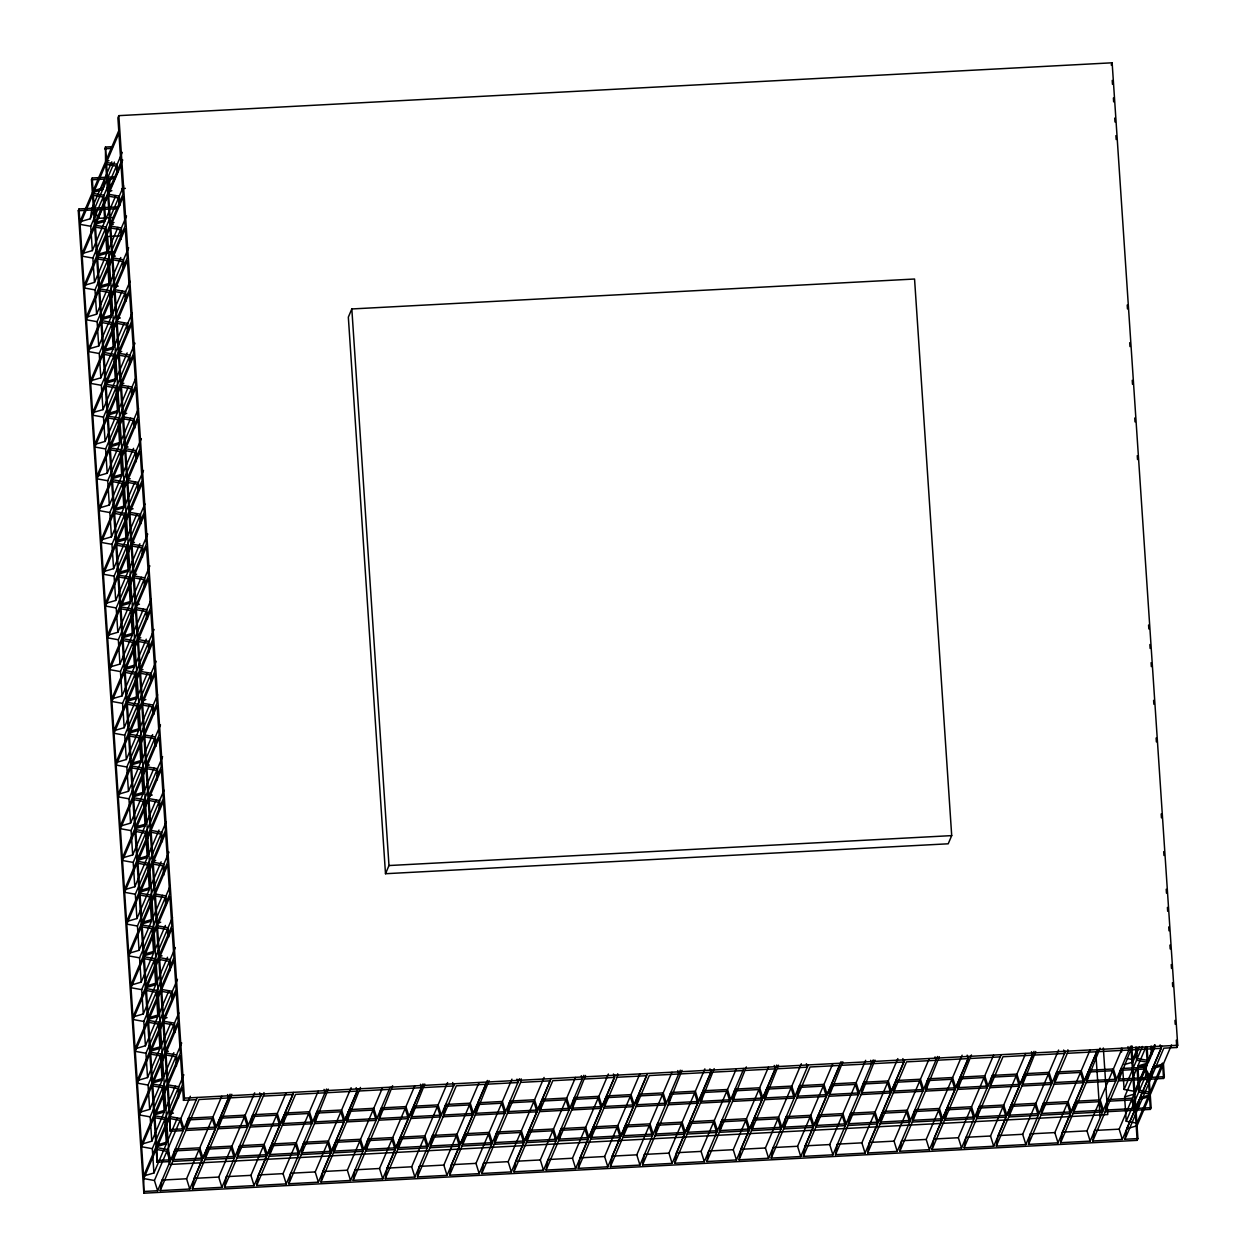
<?xml version="1.0" encoding="UTF-8"?>
<svg xmlns="http://www.w3.org/2000/svg" width="1256" height="1256" viewBox="0 0 1256 1256"><rect width="100%" height="100%" fill="white"/><g stroke="black" fill="none" stroke-linecap="round" stroke-linejoin="round"><path stroke-width="1.5" d="M90.228 218.78L92.018 208.261L104.468 179.074L91.484 179.765L92.347 192.608L79.897 221.794L90.228 218.78L114.422 162.071M104.468 179.074L102.678 189.593L92.347 192.608M105.221 177.3L103.432 187.819L93.101 190.849L92.237 177.991L105.221 177.3L111.815 161.851M160.203 1190.61L161.993 1180.075L186.579 1178.772L199.029 1149.585L174.443 1150.904L172.653 1161.423L160.203 1190.61L189.766 1189.024L202.216 1159.838L199.029 1149.585M173.407 1159.649L175.196 1149.13L199.782 1147.827L212.233 1118.641L187.646 1119.944L185.857 1130.463L173.407 1159.649L202.97 1158.079L215.42 1128.893L212.233 1118.641M227.556 1094.525L228.623 1097.932L216.173 1127.119L186.61 1128.689L188.4 1118.17L212.986 1116.867L221.778 1096.268M192.356 1188.898L194.162 1178.363L206.612 1149.193L231.183 1147.874L234.37 1158.126L204.806 1159.712L192.356 1188.898L221.919 1187.312L261.515 1094.149M204.806 1159.712L206.612 1149.193M205.56 1157.938L207.366 1147.419L219.816 1118.233L244.386 1116.929L247.573 1127.182L218.01 1128.752L205.56 1157.938L235.123 1156.368L231.936 1146.116L244.386 1116.929M218.01 1128.752L219.816 1118.233M254.67 1092.846L245.14 1115.155L248.327 1125.407L218.764 1126.977L220.569 1116.458L230.084 1094.149M218.764 1126.977L231.811 1094.29M224.526 1187.187L226.316 1176.652L250.902 1175.349L263.352 1146.163L238.766 1147.482L236.976 1158.001L224.526 1187.187L254.073 1185.601L266.523 1156.431L263.352 1146.163M237.729 1156.227L239.519 1145.707L264.105 1144.404L276.555 1115.218L251.969 1116.521L250.179 1127.04L237.729 1156.227L267.277 1154.657L279.727 1125.47L276.555 1115.218M250.933 1125.266L263.368 1096.095L292.931 1094.51L280.481 1123.696L250.933 1125.266L252.723 1114.747L277.309 1113.444L286.085 1092.846M263.368 1096.095L263.98 1092.579M256.679 1185.476L258.469 1174.957L270.919 1145.77L295.505 1144.452L298.677 1154.719L269.129 1156.289L256.679 1185.476L286.242 1183.89L326.56 1089.015M269.129 1156.289L270.919 1145.77M269.883 1154.515L271.673 1143.996L284.123 1114.81L308.709 1113.507L311.881 1123.759L282.333 1125.329L269.883 1154.515L299.43 1152.945L296.259 1142.693L308.709 1113.507M282.333 1125.329L284.123 1114.81M318.255 1091.134L309.463 1111.733L312.634 1121.985L283.087 1123.555L284.877 1113.036L293.669 1092.437M288.833 1183.764L290.623 1173.245L315.209 1171.927L327.659 1142.74L303.073 1144.059L301.283 1154.578L288.833 1183.764L318.396 1182.179L330.846 1153.008L327.659 1142.74M302.037 1152.804L303.826 1142.285L328.413 1140.982L340.863 1111.795L316.276 1113.099L314.487 1123.618L302.037 1152.804L331.6 1151.234L344.05 1122.048L340.863 1111.795M356.186 1087.68L357.254 1091.087L344.803 1120.274L315.24 1121.859L317.03 1111.325L341.616 1110.021L351.131 1087.712M315.24 1121.859L328.287 1089.156M320.986 1182.053L322.792 1171.534L335.242 1142.348L359.813 1141.029L363 1151.297L333.437 1152.867L320.986 1182.053L350.55 1180.467L390.145 1087.303M333.437 1152.867L335.242 1142.348M334.19 1151.093L335.996 1140.574L348.446 1111.387L373.016 1110.084L376.203 1120.336L346.64 1121.906L334.19 1151.093L363.753 1149.523L360.566 1139.271L373.016 1110.084M346.64 1121.906L348.446 1111.387M382.562 1087.712L373.77 1108.31L376.957 1118.562L347.394 1120.148L349.199 1109.613L357.976 1089.015M347.394 1120.148L360.441 1087.445M353.156 1180.342L354.946 1169.823L379.532 1168.504L391.982 1139.318L367.396 1140.636L365.606 1151.155L353.156 1180.342L382.703 1178.772L395.153 1149.585L391.982 1139.318M366.36 1149.381L368.149 1138.862L392.736 1137.559L405.186 1108.373L380.599 1109.676L378.81 1120.195L366.36 1149.381L395.907 1147.811L408.357 1118.625L405.186 1108.373M420.509 1084.258L421.561 1087.68L409.111 1116.851L379.563 1118.437L381.353 1107.918L405.939 1106.599L414.715 1086M379.563 1118.437L392.61 1085.734M385.309 1178.63L387.099 1168.111L399.549 1138.925L424.135 1137.606L427.307 1147.874L397.76 1149.444L385.309 1178.63L414.873 1177.06L454.452 1083.881M397.76 1149.444L399.549 1138.925M398.513 1147.67L400.303 1137.151L412.753 1107.965L437.339 1106.662L440.511 1116.914L410.963 1118.484L398.513 1147.67L428.06 1146.1L424.889 1135.848L437.339 1106.662M410.963 1118.484L412.753 1107.965M447.607 1082.578L438.093 1104.888L441.264 1115.14L411.717 1116.725L413.507 1106.206L423.021 1083.881M411.717 1116.725L424.764 1084.022M417.463 1176.919L419.253 1166.4L443.839 1165.081L456.289 1135.895L431.703 1137.214L429.913 1147.733L417.463 1176.919L447.026 1175.349L459.476 1146.163L456.289 1135.895M430.667 1145.959L432.457 1135.44L457.043 1134.137L469.493 1104.95L444.907 1106.253L443.117 1116.772L430.667 1145.959L460.23 1144.389L472.68 1115.202L469.493 1104.95M443.87 1115.014L456.32 1085.828L485.884 1084.258L473.434 1113.428L443.87 1115.014L445.66 1104.495L470.246 1103.176L479.038 1082.578M449.617 1175.208L451.422 1164.689L463.872 1135.503L488.443 1134.184L491.63 1144.452L462.067 1146.022L449.617 1175.208L479.18 1173.638L519.497 1078.747M462.067 1146.022L463.872 1135.503M462.82 1144.247L464.626 1133.728L477.076 1104.542L501.646 1103.239L504.834 1113.491L475.27 1115.061L462.82 1144.247L492.383 1142.677L489.196 1132.425L501.646 1103.239M475.27 1115.061L477.076 1104.542M511.93 1079.155L502.4 1101.465L505.587 1111.717L476.024 1113.303L477.83 1102.784L487.344 1080.458M476.024 1113.303L489.071 1080.6M481.786 1173.497L483.576 1162.977L508.162 1161.659L520.612 1132.488L496.026 1133.791L494.236 1144.31L481.786 1173.497L511.333 1171.927L523.783 1142.74L520.612 1132.488M494.99 1142.536L496.779 1132.017L521.366 1130.714L533.816 1101.528L509.23 1102.831L507.44 1113.35L494.99 1142.536L524.537 1140.966L536.987 1111.78L533.816 1101.528M508.193 1111.591L520.628 1082.405L550.191 1080.835L537.741 1110.021L508.193 1111.591L509.983 1101.072L534.569 1099.754L544.084 1077.444M520.628 1082.405L521.24 1078.888M513.94 1171.785L515.729 1161.266L528.179 1132.08L552.766 1130.777L555.937 1141.029L526.39 1142.599L513.94 1171.785L543.503 1170.215L583.82 1075.324M526.39 1142.599L528.179 1132.08M527.143 1140.825L528.933 1130.306L541.383 1101.12L565.969 1099.816L569.141 1110.069L539.593 1111.639L527.143 1140.825L556.691 1139.255L553.519 1129.003L565.969 1099.816M539.593 1111.639L541.383 1101.12M575.515 1077.444L566.723 1098.042L569.894 1108.31L540.347 1109.88L542.137 1099.361L550.929 1078.747M546.093 1170.074L547.883 1159.555L572.469 1158.236L584.919 1129.065L560.333 1130.369L558.543 1140.888L546.093 1170.074L575.656 1168.504L588.106 1139.318L584.919 1129.065M559.297 1139.113L561.087 1128.595L585.673 1127.291L598.123 1098.105L573.537 1099.408L571.747 1109.927L559.297 1139.113L588.86 1137.543L601.31 1108.357L598.123 1098.105M613.446 1073.99L614.514 1077.413L602.064 1106.599L572.5 1108.169L574.29 1097.65L598.876 1096.331L608.391 1074.021M572.5 1108.169L585.547 1075.466M578.247 1168.363L580.052 1157.844L592.502 1128.657L617.073 1127.354L620.26 1137.606L607.81 1166.793L578.247 1168.363L590.697 1139.176L592.502 1128.657M591.45 1137.402L593.256 1126.883L605.706 1097.697L630.277 1096.394L633.464 1106.646L621.014 1135.832L591.45 1137.402L603.9 1108.216L605.706 1097.697M604.654 1106.457L617.104 1077.271L646.667 1075.701L634.217 1104.888L604.654 1106.457L606.46 1095.938L615.236 1075.34M617.104 1077.271L617.701 1073.77M610.416 1166.651L612.206 1156.132L624.656 1126.946L649.242 1125.643L652.413 1135.895L622.866 1137.465L610.416 1166.651L639.963 1165.081L680.281 1070.19M622.866 1137.465L624.656 1126.946M623.62 1135.691L625.41 1125.172L637.86 1095.986L662.446 1094.683L665.617 1104.935L636.07 1106.505L623.62 1135.691L653.167 1134.121L649.996 1123.869L662.446 1094.683M636.07 1106.505L637.86 1095.986M671.976 1072.31L663.199 1092.908L666.371 1103.176L636.823 1104.746L638.613 1094.227L647.405 1073.629M642.57 1164.94L644.359 1154.421L668.946 1153.118L681.396 1123.932L656.81 1125.235L655.02 1135.754L642.57 1164.94L672.133 1163.37L684.567 1134.184L681.396 1123.932M655.773 1133.98L657.563 1123.461L682.149 1122.158L694.599 1092.971L670.013 1094.274L668.223 1104.793L655.773 1133.98L685.321 1132.41L697.771 1103.223L694.599 1092.971M709.923 1068.856L710.975 1072.279L698.524 1101.465L668.977 1103.035L670.767 1092.516L695.353 1091.197L704.867 1068.887M668.977 1103.035L682.024 1070.348M674.723 1163.229L676.513 1152.71L688.963 1123.523L713.549 1122.22L716.736 1132.472L687.173 1134.042L674.723 1163.229L704.286 1161.659L743.866 1068.495M687.173 1134.042L688.963 1123.523M687.927 1132.268L689.717 1121.749L702.167 1092.563L726.753 1091.26L729.94 1101.512L700.377 1103.082L687.927 1132.268L717.49 1130.698L714.303 1120.446L726.753 1091.26M700.377 1103.082L702.167 1092.563M736.299 1068.887L727.507 1089.486L730.694 1099.754L701.131 1101.324L702.92 1090.805L711.712 1070.206M701.131 1101.324L714.177 1068.636M706.877 1161.517L708.682 1150.998L733.253 1149.695L745.703 1120.509L721.132 1121.812L719.327 1132.331L706.877 1161.517L736.44 1159.947L748.89 1130.761L745.703 1120.509M720.081 1130.557L721.886 1120.038L746.457 1118.735L758.907 1089.549L734.336 1090.852L732.531 1101.386L720.081 1130.557L749.644 1128.987L762.094 1099.801L758.907 1089.549M774.23 1065.433L775.297 1068.856L762.847 1098.042L733.284 1099.612L735.09 1089.093L759.66 1087.774L768.452 1067.176M733.284 1099.612L746.331 1066.925M739.046 1159.806L740.836 1149.287L753.286 1120.101L777.872 1118.798L781.044 1129.05L751.496 1130.62L739.046 1159.806L768.594 1158.236L808.189 1065.072M751.496 1130.62L753.286 1120.101M752.25 1128.846L754.04 1118.327L766.49 1089.14L791.076 1087.837L794.247 1098.089L764.7 1099.675L752.25 1128.846L781.797 1127.276L778.626 1117.024L791.076 1087.837M764.7 1099.675L766.49 1089.14M801.344 1063.754L791.83 1086.079L795.001 1096.331L765.454 1097.901L767.243 1087.382L776.758 1065.057M765.454 1097.901L778.5 1065.214M771.2 1158.095L772.99 1147.576L797.576 1146.273L810.026 1117.086L785.44 1118.389L783.65 1128.909L771.2 1158.095L800.763 1156.525L813.197 1127.339L810.026 1117.086M784.403 1127.134L786.193 1116.615L810.779 1115.312L823.23 1086.126L798.643 1087.445L796.854 1097.964L784.403 1127.134L813.951 1125.564L826.401 1096.378L823.23 1086.126M797.607 1096.19L810.057 1067.003L839.605 1065.433L827.155 1094.62L797.607 1096.19L799.397 1085.671L823.983 1084.368L832.775 1063.754M803.353 1156.383L805.143 1145.865L817.593 1116.678L842.179 1115.375L845.367 1125.627L815.803 1127.197L803.353 1156.383L832.916 1154.813L873.234 1059.923M815.803 1127.197L817.593 1116.678M816.557 1125.423L818.347 1114.904L830.797 1085.734L855.383 1084.415L858.57 1094.667L829.007 1096.253L816.557 1125.423L846.12 1123.853L842.933 1113.601L855.383 1084.415M829.007 1096.253L830.797 1085.734M865.651 1060.331L856.137 1082.656L859.324 1092.908L829.761 1094.478L831.55 1083.959L841.08 1061.634M829.761 1094.478L842.807 1061.791M835.523 1154.672L837.312 1144.153L861.883 1142.85L874.333 1113.664L849.763 1114.967L847.957 1125.486L835.523 1154.672L865.07 1153.102L877.52 1123.916L874.333 1113.664M848.711 1123.727L850.516 1113.193L875.087 1111.89L887.537 1082.703L862.966 1084.022L861.161 1094.541L848.711 1123.727L878.274 1122.142L890.724 1092.956L887.537 1082.703M902.86 1058.588L903.928 1062.011L891.477 1091.197L861.914 1092.767L863.72 1082.248L888.29 1080.945L897.82 1058.62M861.914 1092.767L874.961 1060.08M867.676 1152.961L869.466 1142.442L881.916 1113.256L906.502 1111.953L909.674 1122.205L880.126 1123.775L867.676 1152.961L897.224 1151.391L937.541 1056.5M880.126 1123.775L881.916 1113.256M880.88 1122.016L882.67 1111.482L895.12 1082.311L919.706 1080.992L922.877 1091.244L893.33 1092.83L880.88 1122.016L910.427 1120.43L907.256 1110.178L919.706 1080.992M893.33 1092.83L895.12 1082.311M929.236 1058.62L920.46 1079.234L923.631 1089.486L894.084 1091.056L895.873 1080.537L904.665 1059.938M899.83 1151.25L901.62 1140.731L926.206 1139.428L938.656 1110.241L914.07 1111.544L912.28 1122.063L899.83 1151.25L929.393 1149.68L941.827 1120.493L938.656 1110.241M913.034 1120.305L914.823 1109.77L939.41 1108.467L951.86 1079.281L927.273 1080.6L925.484 1091.119L913.034 1120.305L942.597 1118.719L955.031 1089.549L951.86 1079.281M967.183 1055.166L968.235 1058.588L955.785 1087.774L926.237 1089.345L928.027 1078.825L952.613 1077.522L962.127 1055.197M926.237 1089.345L939.284 1056.657M931.983 1149.538L933.789 1139.019L946.223 1109.833L970.81 1108.53L973.997 1118.782L944.433 1120.352L931.983 1149.538L961.547 1147.968L1001.126 1054.805M944.433 1120.352L946.223 1109.833M945.187 1118.594L946.977 1108.075L959.427 1078.888L984.013 1077.57L987.2 1087.837L957.637 1089.407L945.187 1118.594L974.75 1117.008L971.563 1106.756L984.013 1077.57M957.637 1089.407L959.427 1078.888M993.559 1055.213L984.767 1075.811L987.954 1086.063L958.391 1087.633L960.181 1077.114L968.973 1056.516M958.391 1087.633L971.438 1054.946M964.153 1147.827L965.942 1137.308L990.513 1136.005L1002.963 1106.819L978.393 1108.122L976.587 1118.641L964.153 1147.827L993.7 1146.257L1006.15 1117.071L1002.963 1106.819M977.341 1116.882L979.146 1106.363L1003.717 1105.044L1016.167 1075.858L991.596 1077.177L989.791 1087.696L977.341 1116.882L1006.904 1115.297L1019.354 1086.126L1016.167 1075.858M1031.49 1051.743L1032.558 1055.166L1020.108 1084.352L990.544 1085.922L992.35 1075.403L1016.92 1074.1L1025.712 1053.501M996.306 1146.116L998.096 1135.597L1010.546 1106.41L1035.132 1105.107L1038.304 1115.359L1008.756 1116.929L996.306 1146.116L1025.854 1144.546L1065.449 1051.382M1008.756 1116.929L1010.546 1106.41M1009.51 1115.171L1011.3 1104.652L1023.75 1075.466L1048.336 1074.147L1051.507 1084.415L1021.96 1085.985L1009.51 1115.171L1039.057 1113.585L1035.886 1103.333L1048.336 1074.147M1021.96 1085.985L1023.75 1075.466M1058.604 1050.063L1049.09 1072.389L1052.261 1082.641L1022.714 1084.211L1024.504 1073.692L1034.018 1051.382M1022.714 1084.211L1035.76 1051.523M1028.46 1144.404L1030.25 1133.885L1054.836 1132.582L1067.286 1103.396L1042.7 1104.699L1040.91 1115.218L1028.46 1144.404L1058.023 1142.834L1070.457 1113.648L1067.286 1103.396M1041.664 1113.46L1043.453 1102.941L1068.04 1101.622L1080.49 1072.436L1055.903 1073.754L1054.114 1084.273L1041.664 1113.46L1071.227 1111.89L1083.661 1082.703L1080.49 1072.436M1054.867 1082.499L1067.317 1053.313L1096.865 1051.743L1084.415 1080.929L1054.867 1082.499L1056.657 1071.98L1081.243 1070.677L1090.035 1050.079M1067.317 1053.313L1067.914 1049.812M1060.613 1142.693L1062.419 1132.174L1074.853 1102.988L1099.44 1101.685L1102.627 1111.937L1073.064 1113.507L1060.613 1142.693L1090.177 1141.123L1130.494 1046.248M1073.064 1113.507L1074.853 1102.988M1073.817 1111.748L1075.607 1101.229L1088.057 1072.043L1112.643 1070.724L1115.83 1080.992L1086.267 1082.562L1073.817 1111.748L1103.38 1110.178L1100.193 1099.911L1112.643 1070.724M1086.267 1082.562L1088.057 1072.043M1122.189 1048.368L1113.397 1068.966L1116.584 1079.218L1087.021 1080.788L1088.811 1070.269L1097.603 1049.671M1087.021 1080.788L1100.068 1048.101M1092.783 1140.982L1094.573 1130.463L1119.159 1129.16L1131.593 1099.973L1107.023 1101.277L1105.217 1111.795L1092.783 1140.982L1122.33 1139.412L1134.78 1110.226L1131.593 1099.973M1105.971 1110.037L1107.776 1099.518L1132.347 1098.199L1144.797 1069.013L1120.226 1070.332L1118.421 1080.851L1105.971 1110.037L1135.534 1108.467L1147.984 1079.281L1144.797 1069.013M1160.12 1044.898L1161.188 1048.32L1148.738 1077.507L1119.175 1079.077L1120.98 1068.558L1145.551 1067.255L1155.08 1044.929M1119.175 1079.077L1132.221 1046.389M1124.936 1139.271L1126.726 1128.752L1139.176 1099.565L1149.507 1096.551L1150.37 1109.393L1137.387 1110.084L1124.936 1139.271L1137.92 1138.58L1137.057 1125.737L1149.507 1096.551M1137.387 1110.084L1139.176 1099.565M1138.14 1108.326L1139.93 1097.807L1152.38 1068.62L1162.711 1065.606L1163.574 1078.449L1150.59 1079.139L1138.14 1108.326L1151.124 1107.635L1150.261 1094.777L1162.711 1065.606M1150.59 1079.139L1152.38 1068.62M1171.518 1044.945L1163.464 1063.832L1164.328 1076.675L1151.344 1077.365L1153.134 1066.846L1161.926 1046.248M1137.92 1138.58L1137.167 1140.354L143.859 1193.2L78.28 210.725L79.034 208.951L92.018 208.261M91.484 179.765L92.237 177.991M93.101 190.849L105.551 161.663L105.441 147.046L112.867 146.654M1151.344 1077.365L1163.794 1048.179L1176.778 1047.488L1177.72 1045.275L1112.141 62.8L118.833 115.646L117.891 117.86L118.755 130.703L106.305 159.889L105.441 147.046M80.07 224.369L92.52 195.182L103.18 197.082L104.797 221.401L92.347 250.588L82.017 253.602L80.07 224.369L90.73 226.268L92.347 250.588M115.803 195.591L105.551 219.627L95.221 222.657L93.274 193.424L105.724 164.238L116.384 166.137L116.887 173.611M108.424 191.697L106.477 162.464L118.912 133.277L120.874 162.511L108.424 191.697L111.863 190.692M90.73 226.268L103.18 197.082M105.551 219.627L103.934 195.324L116.384 166.137M117.64 171.852L117.138 164.363L122.256 152.353M82.017 253.602L94.467 224.416L92.52 195.182M95.221 222.657L107.671 193.471L105.724 164.238M112.93 217.571L97.811 218.371L110.261 189.185L107.074 178.933L114.469 178.54M111.737 185.7L118.331 170.251M120.529 165.101L122.727 159.952M82.19 256.177L94.64 226.991L105.3 228.89L106.933 253.21L94.483 282.396L84.136 285.41L82.19 256.177L92.85 258.077L94.483 282.396M117.938 227.399L107.686 251.436L97.34 254.466L95.393 225.216L107.843 196.046L118.504 197.946L119.006 205.419M110.544 223.505L108.597 194.272L121.047 165.086L122.994 194.319L110.544 223.505L113.998 222.5M92.85 258.077L105.3 228.89M107.686 251.436L106.053 227.132L118.504 197.946M119.885 205.529L119.257 196.172L123.653 185.872M84.136 285.41L96.586 256.224L94.64 226.991M97.34 254.466L109.79 225.279L107.843 196.046M84.309 287.985L96.759 258.799L107.419 260.699L109.052 285.018L96.602 314.204L86.256 317.219L84.309 287.985L94.985 289.885L96.602 314.204M120.78 257.496L109.806 283.244L99.46 286.258L97.513 257.025L109.963 227.854L120.623 229.754L121.251 239.095M110.716 226.08L123.167 196.894L125.113 226.127L112.663 255.313L110.716 226.08L121.377 227.98L121.879 235.453M94.985 289.885L107.419 260.699M109.806 283.244L108.173 258.924L120.623 229.754M121.377 227.98L126.511 215.969M86.256 317.219L98.706 288.032L96.759 258.799M99.46 286.258L111.91 257.088L109.963 227.854M86.428 319.793L98.879 290.607L109.555 292.507L111.172 316.826L98.722 346.012L88.391 349.027L86.428 319.793L97.105 321.693L98.722 346.012M122.177 291.015L111.925 315.052L101.595 318.066L99.632 288.833L112.082 259.647L122.758 261.562L123.245 269.035M114.798 287.122L112.836 257.888L125.286 228.702L127.233 257.935L114.798 287.122L118.237 286.117M97.105 321.693L109.555 292.507M111.925 315.052L110.308 290.733L122.758 261.562M123.999 267.261L123.512 259.788L128.63 247.762M88.391 349.027L100.841 319.84L98.879 290.607M101.595 318.066L114.029 288.88L112.082 259.647M88.564 351.601L100.998 322.415L111.674 324.315L113.291 348.634L100.841 377.821L90.511 380.835L88.564 351.601L99.224 353.501L100.841 377.821M124.297 322.823L114.045 346.86L103.714 349.875L101.767 320.641L114.202 291.455L124.878 293.355L125.38 300.843M116.918 318.93L114.955 289.696L127.406 260.51L129.368 289.744L116.918 318.93L120.356 317.925M99.224 353.501L111.674 324.315M114.045 346.86L112.428 322.541L124.878 293.355M126.259 300.938L125.631 291.596L130.027 281.297M90.511 380.835L102.961 351.649L100.998 322.415M103.714 349.875L116.164 320.688L114.202 291.455M90.683 383.41L103.133 354.223L113.794 356.123L115.411 380.442L102.976 409.629L92.63 412.643L90.683 383.41L101.344 385.309L102.976 409.629M127.154 352.92L116.18 378.668L105.834 381.683L103.887 352.449L116.337 323.263L126.997 325.163L127.5 332.652M117.091 321.505L129.541 292.318L131.488 321.552L119.037 350.738L117.091 321.505L127.751 323.404L128.253 330.877M101.344 385.309L113.794 356.123M116.18 378.668L114.547 354.349L126.997 325.163M127.751 323.404L132.147 313.105M92.63 412.643L105.08 383.457L103.133 354.223M105.834 381.683L118.284 352.496L116.337 323.263M92.803 415.218L105.253 386.032L115.913 387.931L117.546 412.251L105.096 441.421L94.75 444.451L92.803 415.218L103.463 417.118L105.096 441.421M128.552 386.44L118.299 410.476L107.953 413.491L106.006 384.257L118.457 355.071L129.117 356.971L129.619 364.46M119.21 353.313L131.66 324.127L133.607 353.36L121.157 382.546L119.21 353.313L129.87 355.213L130.373 362.686M103.463 417.118L115.913 387.931M118.299 410.476L116.667 386.157L129.117 356.971M129.87 355.213L135.004 343.186M94.75 444.451L107.2 415.265L105.253 386.032M107.953 413.491L120.403 384.305L118.457 355.071M94.922 447.026L107.372 417.84L118.048 419.74L119.665 444.043L107.215 473.229L96.885 476.26L94.922 447.026L105.598 448.926L107.215 473.229M130.671 418.248L120.419 442.285L110.088 445.299L108.126 416.066L120.576 386.879L131.236 388.779L131.739 396.268M123.276 414.354L121.33 385.121L133.78 355.935L135.727 385.168L123.276 414.354L126.73 413.334M105.598 448.926L118.048 419.74M120.419 442.285L118.802 417.965L131.236 388.779M132.492 394.494L132.006 387.021L136.386 376.721M96.885 476.26L109.319 447.073L107.372 417.84M110.088 445.299L122.523 416.113L120.576 386.879M97.057 478.834L109.492 449.648L120.168 451.548L121.785 475.851L109.335 505.038L99.004 508.068L97.057 478.834L107.718 480.734L109.335 505.038M133.529 448.345L122.538 474.093L112.208 477.107L110.245 447.874L122.696 418.688L133.371 420.587L133.874 428.076M123.449 416.914L135.899 387.743L137.862 416.976L125.412 446.147L123.449 416.914L134.125 418.829L134.753 428.17M107.718 480.734L120.168 451.548M122.538 474.093L120.921 449.774L133.371 420.587M134.125 418.829L138.521 408.514M99.004 508.068L111.454 478.881L109.492 449.648M112.208 477.107L124.658 447.921L122.696 418.688M99.177 510.627L111.627 481.456L122.287 483.356L123.904 507.66L111.454 536.846L101.124 539.876L99.177 510.627L109.837 512.542L111.454 536.846M134.91 481.864L124.658 505.901L114.327 508.916L112.381 479.682L124.831 450.496L135.491 452.395L136.119 461.753M125.584 448.722L138.034 419.535L139.981 448.785L127.531 477.955L125.584 448.722L136.245 450.621L136.747 458.11M109.837 512.542L122.287 483.356M124.658 505.901L123.041 481.582L135.491 452.395M136.245 450.621L141.363 438.611M101.124 539.876L113.574 510.69L111.627 481.456M114.327 508.916L126.778 479.729L124.831 450.496M101.296 542.435L113.747 513.264L124.407 515.164L126.04 539.468L113.59 568.654L103.243 571.668L101.296 542.435L111.957 544.335L113.59 568.654M137.045 513.673L126.793 537.709L116.447 540.724L114.5 511.49L126.95 482.304L137.611 484.204L138.113 491.693M129.651 509.763L127.704 480.53L140.154 451.344L142.101 480.577L129.651 509.763L133.105 508.759M111.957 544.335L124.407 515.164M126.793 537.709L125.16 513.39L137.611 484.204M138.867 489.919L138.364 482.43L143.498 470.419M103.243 571.668L115.693 542.498L113.747 513.264M116.447 540.724L128.897 511.537L126.95 482.304M103.416 574.243L115.866 545.057L126.526 546.972L128.159 571.276L115.709 600.462L105.363 603.477L103.416 574.243L114.092 576.143L115.709 600.462M139.887 543.754L128.913 569.518L118.566 572.532L116.62 543.298L129.07 514.112L139.73 516.012L140.232 523.501M129.823 512.338L142.273 483.152L144.22 512.385L131.77 541.572L129.823 512.338L140.484 514.238L141.112 523.595M114.092 576.143L126.526 546.972M128.913 569.518L127.296 545.198L139.73 516.012M140.484 514.238L144.88 503.939M105.363 603.477L117.813 574.29L115.866 545.057M118.566 572.532L131.017 543.346L129.07 514.112M105.535 606.051L117.986 576.865L128.662 578.765L130.279 603.084L117.829 632.27L107.498 635.285L105.535 606.051L116.211 607.951L117.829 632.27M141.284 577.289L131.032 601.31L120.702 604.34L118.739 575.107L131.189 545.92L141.865 547.82L142.477 557.177M131.943 544.146L144.393 514.96L146.34 544.193L133.905 573.38L131.943 544.146L142.619 546.046L143.106 553.535M116.211 607.951L128.662 578.765M131.032 601.31L129.415 577.006L141.865 547.82M142.619 546.046L147.737 534.035M107.498 635.285L119.948 606.099L117.986 576.865M120.702 604.34L133.152 575.154L131.189 545.92M107.671 637.86L120.121 608.673L130.781 610.573L132.398 634.892L119.948 664.079L109.617 667.093L107.671 637.86L118.331 639.759L119.948 664.079M143.404 609.097L133.152 633.118L122.821 636.148L120.874 606.915L133.309 577.729L143.985 579.628L144.487 587.101M136.025 605.188L134.078 575.955L146.512 546.768L148.475 576.002L136.025 605.188L139.463 604.183M118.331 639.759L130.781 610.573M133.152 633.118L131.535 608.815L143.985 579.628M145.241 585.343L144.738 577.854L149.857 565.844M109.617 667.093L122.068 637.907L120.121 608.673M122.821 636.148L135.271 606.962L133.309 577.729M109.79 669.668L122.24 640.481L132.901 642.381L134.533 666.701L122.083 695.887L111.737 698.901L109.79 669.668L120.45 671.567L122.083 695.887M146.261 639.178L135.287 664.926L124.941 667.957L122.994 638.723L135.444 609.537L146.104 611.437L146.607 618.91M136.198 607.763L148.648 578.576L150.594 607.81L138.144 636.996L136.198 607.763L146.858 609.662L147.486 619.02M120.45 671.567L132.901 642.381M135.287 664.926L133.654 640.623L146.104 611.437M146.858 609.662L151.254 599.363M111.737 698.901L124.187 669.715L122.24 640.481M124.941 667.957L137.391 638.77L135.444 609.537M111.91 701.476L124.36 672.29L135.02 674.189L136.653 698.509L124.203 727.695L113.856 730.709L111.91 701.476L122.57 703.376L124.203 727.695M147.659 672.698L137.406 696.735L127.06 699.765L125.113 670.531L137.563 641.345L148.224 643.245L148.852 652.586M138.317 639.571L150.767 610.385L152.714 639.618L140.264 668.804L138.317 639.571L148.977 641.471L149.48 648.96M122.57 703.376L135.02 674.189M137.406 696.735L135.774 672.431L148.224 643.245M148.977 641.471L154.111 629.46M113.856 730.709L126.307 701.523L124.36 672.29M127.06 699.765L139.51 670.578L137.563 641.345M114.029 733.284L126.479 704.098L137.155 705.998L138.772 730.317L126.322 759.503L115.992 762.518L114.029 733.284L124.705 735.184L126.322 759.503M149.778 704.506L139.526 728.543L129.195 731.557L127.233 702.324L139.683 673.153L150.359 675.053L150.846 682.526M142.399 700.613L140.437 671.379L152.887 642.193L154.833 671.426L142.399 700.613L145.837 699.608M124.705 735.184L137.155 705.998M139.526 728.543L137.909 704.239L150.359 675.053M151.599 680.752L151.113 673.279L156.231 661.268M115.992 762.518L128.442 733.331L126.479 704.098M129.195 731.557L141.63 702.387L139.683 673.153M116.164 765.092L128.599 735.906L139.275 737.806L140.892 762.125L128.442 791.311L118.111 794.326L116.164 765.092L126.825 766.992L128.442 791.311M152.635 734.603L141.645 760.351L131.315 763.365L129.368 734.132L141.802 704.946L152.478 706.861L152.981 714.334M142.556 703.187L155.006 674.001L156.969 703.234L144.518 732.421L142.556 703.187L153.232 705.087L153.86 714.444M126.825 766.992L139.275 737.806M141.645 760.351L140.028 736.032L152.478 706.861M153.232 705.087L157.628 694.788M118.111 794.326L130.561 765.14L128.599 735.906M131.315 763.365L143.765 734.195L141.802 704.946M118.284 796.901L130.734 767.714L141.394 769.614L143.011 793.933L130.577 823.12L120.231 826.134L118.284 796.901L128.944 798.8L130.577 823.12M154.017 768.123L143.765 792.159L133.434 795.174L131.488 765.94L143.938 736.754L154.598 738.669L155.1 746.143M144.691 734.995L157.141 705.809L159.088 735.043L146.638 764.229L144.691 734.995L155.352 736.895L155.98 746.237M128.944 798.8L141.394 769.614M143.765 792.159L142.148 767.84L154.598 738.669M155.352 736.895L160.485 724.869M120.231 826.134L132.681 796.948L130.734 767.714M133.434 795.174L145.884 765.987L143.938 736.754M120.403 828.709L132.853 799.523L143.514 801.422L145.147 825.742L132.696 854.928L122.35 857.942L120.403 828.709L131.064 830.608L132.696 854.928M156.152 799.931L145.9 823.967L135.554 826.982L133.607 797.748L146.057 768.562L156.717 770.462L157.345 779.819M148.757 796.037L146.811 766.804L159.261 737.617L161.208 766.851L148.757 796.037L152.212 795.032M351.821 308.96L348.336 317.14L385.498 873.721L948.217 843.797L951.703 835.617L914.556 279.02L351.821 308.96L388.983 865.541L385.498 873.721M131.064 830.608L143.514 801.422M145.9 823.967L144.267 799.648L156.717 770.462M157.973 776.177L157.471 768.703L162.605 756.677M122.35 857.942L134.8 828.756L132.853 799.523M135.554 826.982L148.004 797.795L146.057 768.562M122.523 860.517L134.973 831.331L145.649 833.23L147.266 857.55L134.816 886.72L124.485 889.75L122.523 860.517L133.199 862.417L134.816 886.72M159.01 830.028L148.02 855.776L137.673 858.79L135.727 829.557L148.177 800.37L158.837 802.27L159.339 809.759M148.93 798.612L161.38 769.426L163.327 798.659L150.877 827.845L148.93 798.612L159.606 800.512L160.093 807.985M133.199 862.417L145.649 833.23M148.02 855.776L146.403 831.456L158.837 802.27M159.606 800.512L163.987 790.212M124.485 889.75L136.92 860.564L134.973 831.331M137.673 858.79L150.123 829.604L148.177 800.37M124.642 892.325L137.092 863.139L147.768 865.039L149.386 889.358L136.935 918.529L126.605 921.559L124.642 892.325L135.318 894.225L136.935 918.529M161.129 861.836L150.139 887.584L139.809 890.598L137.846 861.365L150.296 832.178L160.972 834.078L161.475 841.567M151.05 830.42L163.5 801.234L165.462 830.467L153.012 859.654L151.05 830.42L161.726 832.32L162.354 841.661M135.318 894.225L147.768 865.039M150.139 887.584L148.522 863.265L160.972 834.078M161.726 832.32L166.122 822.021M126.605 921.559L139.055 892.372L137.092 863.139M139.809 890.598L152.259 861.412L150.296 832.178M126.778 924.133L139.228 894.947L149.888 896.847L151.505 921.15L139.055 950.337L128.724 953.367L126.778 924.133L137.438 926.033L139.055 950.337M162.511 895.355L152.259 919.392L141.928 922.406L139.981 893.173L152.431 863.987L163.092 865.886L163.72 875.244M153.185 862.213L165.619 833.042L167.582 862.275L155.132 891.462L153.185 862.213L163.845 864.128L164.348 871.601M137.438 926.033L149.888 896.847M152.259 919.392L150.642 895.073L163.092 865.886M163.845 864.128L168.963 852.102M128.724 953.367L141.174 924.181L139.228 894.947M141.928 922.406L154.378 893.22L152.431 863.987M128.897 955.942L141.347 926.755L152.007 928.655L153.64 952.959L141.19 982.145L130.844 985.175L128.897 955.942L139.557 957.841L141.19 982.145M165.368 925.452L154.394 951.2L144.048 954.215L142.101 924.981L154.551 895.795L165.211 897.695L165.714 905.183M157.251 923.254L155.304 894.021L167.755 864.85L169.701 894.084L157.251 923.254L160.705 922.249M139.557 957.841L152.007 928.655M154.394 951.2L152.761 926.881L165.211 897.695M166.467 903.409L165.965 895.936L170.361 885.621M130.844 985.175L143.294 955.989L141.347 926.755M144.048 954.215L156.498 925.028L154.551 895.795M131.017 987.734L143.467 958.563L154.127 960.463L155.76 984.767L143.31 1013.953L132.963 1016.968L131.017 987.734L141.692 989.65L143.31 1013.953M167.488 957.245L156.513 983.008L146.167 986.023L144.22 956.789L156.67 927.603L167.331 929.503L167.833 936.992M157.424 925.829L169.874 896.643L171.821 925.876L159.371 955.062L157.424 925.829L168.084 927.729L168.712 937.086M141.692 989.65L154.127 960.463M156.513 983.008L154.881 958.689L167.331 929.503M168.084 927.729L172.48 917.43M132.963 1016.968L145.413 987.797L143.467 958.563M146.167 986.023L158.617 956.837L156.67 927.603M133.136 1019.542L145.586 990.356L156.262 992.271L157.879 1016.575L145.429 1045.761L135.099 1048.776L133.136 1019.542L143.812 1021.442L145.429 1045.761M168.885 990.78L158.633 1014.817L148.302 1017.831L146.34 988.598L158.79 959.411L169.466 961.311L170.078 970.668M159.543 957.637L171.994 928.451L173.94 957.684L161.506 986.871L159.543 957.637L170.219 959.537L170.706 967.026M143.812 1021.442L156.262 992.271M158.633 1014.817L157.016 990.497L169.466 961.311M170.219 959.537L175.338 947.526M135.099 1048.776L147.549 1019.605L145.586 990.356M148.302 1017.831L160.752 988.645L158.79 959.411M135.271 1051.351L147.721 1022.164L158.382 1024.08L159.999 1048.383L147.549 1077.57L137.218 1080.584L135.271 1051.351L145.931 1053.25L147.549 1077.57M171.004 1022.588L160.752 1046.625L150.422 1049.639L148.475 1020.406L160.909 991.22L171.585 993.119L172.088 1000.592M163.625 1018.679L161.679 989.445L174.113 960.259L176.076 989.493L163.625 1018.679L167.064 1017.674M145.931 1053.25L158.382 1024.08M160.752 1046.625L159.135 1022.306L171.585 993.119M172.716 996.966L172.339 991.345L177.457 979.335M137.218 1080.584L149.668 1051.398L147.721 1022.164M150.422 1049.639L162.872 1020.453L160.909 991.22M137.391 1083.159L149.841 1053.972L160.501 1055.872L162.134 1080.191L149.684 1109.378L139.338 1112.392L137.391 1083.159L148.051 1085.058L149.684 1109.378M173.862 1052.669L162.888 1078.417L152.541 1081.447L150.594 1052.214L163.044 1023.028L173.705 1024.927L174.207 1032.401M163.798 1021.254L176.248 992.067L178.195 1021.301L165.745 1050.487L163.798 1021.254L174.458 1023.153L175.086 1032.511M148.051 1085.058L160.501 1055.872M162.888 1078.417L161.255 1054.114L173.705 1024.927M174.458 1023.153L178.854 1012.854M139.338 1112.392L151.788 1083.206L149.841 1053.972M152.541 1081.447L164.991 1052.261L163.044 1023.028M139.51 1114.967L151.96 1085.781L162.621 1087.68L164.253 1112L151.803 1141.186L141.457 1144.2L139.51 1114.967L150.171 1116.867L151.803 1141.186M175.259 1086.205L165.007 1110.226L154.661 1113.256L152.714 1084.022L165.164 1054.836L175.824 1056.736L176.452 1066.077M165.918 1053.062L178.368 1023.875L180.315 1053.109L167.864 1082.295L165.918 1053.062L176.578 1054.962L177.08 1062.45M150.171 1116.867L162.621 1087.68M165.007 1110.226L163.374 1085.922L175.824 1056.736M176.578 1054.962L181.712 1042.951M141.457 1144.2L153.907 1115.014L151.96 1085.781M154.661 1113.256L167.111 1084.069L165.164 1054.836M141.63 1146.775L154.08 1117.589L164.756 1119.488L166.373 1143.808L153.923 1172.994L143.592 1176.008L141.63 1146.775L152.306 1148.675L153.923 1172.994M177.379 1117.997L167.127 1142.034L156.796 1145.064L154.833 1115.83L167.284 1086.644L177.959 1088.544L178.572 1097.885M169.984 1114.103L168.037 1084.87L180.487 1055.684L182.434 1084.917L169.984 1114.103L173.438 1113.099M152.306 1148.675L164.756 1119.488M167.127 1142.034L165.509 1117.73L177.959 1088.544M179.2 1094.259L178.713 1086.77L183.831 1074.759M143.592 1176.008L156.027 1146.822L154.08 1117.589M156.796 1145.064L169.23 1115.878L167.284 1086.644M143.859 1193.2L143.765 1178.583L156.199 1149.397L166.875 1151.297L170.047 1161.549L157.063 1162.24L156.199 1149.397M157.063 1162.24L156.953 1147.623L169.403 1118.452L180.079 1120.352L183.25 1130.604L170.267 1131.295L169.403 1118.452M170.267 1131.295L170.157 1116.678L182.607 1087.492L183.47 1100.335L196.454 1099.644M183.47 1100.335L184.412 1098.137L118.833 115.646M144.613 1191.426L157.612 1190.735L154.425 1180.483L166.875 1151.297M157.816 1160.481L170.8 1159.79L167.629 1149.538L180.079 1120.352M171.02 1129.521L184.004 1128.83L180.833 1118.578L190.347 1096.268M157.612 1190.735L197.192 1097.571M186.61 1128.689L199.06 1099.518L228.623 1097.932M221.919 1187.312L218.732 1177.06L231.183 1147.874M283.087 1123.555L295.537 1094.384L325.084 1092.798L324.032 1089.392M286.242 1183.89L283.055 1173.638L295.505 1144.452M350.55 1180.467L347.363 1170.215L359.813 1141.029M414.873 1177.06L411.685 1166.793L424.135 1137.606M479.18 1173.638L475.993 1163.37L488.443 1134.184M540.347 1109.88L552.797 1080.694L582.344 1079.124L581.293 1075.701M543.503 1170.215L540.315 1159.947L552.766 1130.777M607.81 1166.793L604.623 1156.525L617.073 1127.354M621.014 1135.832L617.826 1125.58L630.277 1096.394M634.217 1104.888L631.03 1094.62L639.822 1074.021M636.823 1104.746L649.258 1075.56L678.821 1073.99L677.769 1070.567M639.963 1165.081L636.792 1154.829L649.242 1125.643M1111.199 65.014L1112.141 62.8M704.286 1161.659L701.099 1151.407L713.549 1122.22M768.594 1158.236L765.422 1147.984L777.872 1118.798M832.916 1154.813L829.729 1144.561L842.179 1115.375M894.084 1091.056L906.534 1061.87L936.081 1060.3L935.029 1056.877M897.224 1151.391L894.052 1141.139L906.502 1111.953M961.547 1147.968L958.359 1137.716L970.81 1108.53M990.544 1085.922L1002.995 1056.736L1032.558 1055.166M1025.854 1144.546L1022.682 1134.294L1035.132 1105.107M1090.177 1141.123L1086.99 1130.871L1099.44 1101.685M1127.307 1058.604L1132.645 1059.546L1137.779 1047.535M1122.723 1068.887L1124.104 1089.454L1134.765 1091.354L1132.818 1062.121L1139.412 1046.672M1124.104 1089.454L1136.554 1060.268L1135.675 1047.174M1154.562 1044.945L1147.968 1060.409L1137.308 1058.494L1142.426 1046.484M1124.607 1096.943L1137.057 1067.757L1147.387 1064.743L1134.937 1093.929L1136.9 1123.162L1126.224 1121.263L1124.607 1096.943L1134.937 1093.929M1162.538 1063.031L1150.088 1092.218L1139.428 1090.302L1137.81 1065.999L1145.865 1047.112M1134.765 1091.354L1147.215 1062.168L1146.178 1046.578M1154.735 1047.52L1148.141 1062.968L1137.81 1065.999M1126.224 1121.263L1138.674 1092.076L1137.057 1067.757M1139.428 1090.302L1147.482 1071.431M1136.9 1123.162L1149.334 1093.976L1147.906 1072.545M1150.37 1109.393L1151.124 1107.635M1163.574 1078.449L1164.328 1076.675M105.551 161.663L108.989 160.658M94.467 224.416L104.797 221.401M109.79 225.279L113.244 224.274M96.586 256.224L106.933 253.21M111.91 257.088L115.364 256.067M98.706 288.032L109.052 285.018M100.841 319.84L111.172 316.826M102.961 351.649L113.291 348.634M118.284 352.496L121.722 351.492M105.08 383.457L115.411 380.442M120.403 384.305L123.857 383.3M107.2 415.265L117.546 412.251M109.319 447.073L119.665 444.043M124.658 447.921L128.096 446.916M111.454 478.881L121.785 475.851M126.778 479.729L130.216 478.724M113.574 510.69L123.904 507.66M115.693 542.498L126.04 539.468M131.017 543.346L134.471 542.341M117.813 574.29L128.159 571.276M133.152 575.154L136.59 574.149M119.948 606.099L130.279 603.084M122.068 637.907L132.398 634.892M137.391 638.77L140.829 637.765M124.187 669.715L134.533 666.701M139.51 670.578L142.964 669.574M126.307 701.523L136.653 698.509M128.442 733.331L138.772 730.317M130.561 765.14L140.892 762.125M145.884 765.987L149.323 764.983M132.681 796.948L143.011 793.933M134.8 828.756L145.147 825.742M136.92 860.564L147.266 857.55M152.259 861.412L155.697 860.407M139.055 892.372L149.386 889.358M141.174 924.181L151.505 921.15M143.294 955.989L153.64 952.959M158.617 956.837L162.071 955.832M145.413 987.797L155.76 984.767M147.549 1019.605L157.879 1016.575M149.668 1051.398L159.999 1048.383M164.991 1052.261L168.43 1051.256M151.788 1083.206L162.134 1080.191M153.907 1115.014L164.253 1112M156.027 1146.822L166.373 1143.808M1124.198 1064.633L1132.818 1062.121M1153.134 1066.846L1163.464 1063.832M1139.93 1097.807L1150.261 1094.777M1126.726 1128.752L1137.057 1125.737M104.688 148.805L112.114 148.412M115.222 176.766L107.828 177.159L111.015 187.427M121.597 188.588L125.38 188.384M118.645 206.847L94.624 208.119L97.811 218.371M78.28 210.725L117.467 208.637M121.377 235.783L107.671 236.521L169.607 1164.469L1107.776 1114.559L1103.333 1047.991M108.707 252.016L114.594 251.702M388.983 865.541L951.703 835.617M184.412 1098.137L1177.72 1045.275M231.214 1097.807L260.777 1096.221L259.709 1092.814M327.69 1092.673L357.254 1091.087M359.844 1090.962L389.407 1089.376M391.998 1089.25L421.561 1087.68M424.167 1087.539L453.714 1085.969L452.662 1082.546M488.474 1084.116L518.037 1082.546L516.97 1079.124M584.951 1078.983L614.514 1077.413M681.427 1073.849L710.975 1072.279M713.581 1072.137L743.144 1070.567M745.734 1070.426L775.297 1068.856M777.904 1068.715L807.451 1067.145L806.399 1063.722M842.211 1065.292L871.774 1063.722L870.706 1060.3M874.364 1063.581L903.928 1062.011M938.687 1060.158L968.235 1058.588M970.841 1058.447L1000.404 1056.877M1035.164 1055.024L1064.711 1053.454L1063.659 1050.032M1099.471 1051.602L1129.034 1050.032L1127.967 1046.609M1131.625 1049.89L1161.188 1048.32M220.569 1116.458L245.14 1115.155M284.877 1113.036L309.463 1111.733M349.199 1109.613L373.77 1108.31M413.507 1106.206L438.093 1104.888M477.83 1102.784L502.4 1101.465M542.137 1099.361L566.723 1098.042M606.46 1095.938L631.03 1094.62M638.613 1094.227L663.199 1092.908M702.92 1090.805L727.507 1089.486M767.243 1087.382L791.83 1086.079M831.55 1083.959L856.137 1082.656M895.873 1080.537L920.46 1079.234M960.181 1077.114L984.767 1075.811M1024.504 1073.692L1049.09 1072.389M1088.811 1070.269L1113.397 1068.966M185.857 1130.463L215.42 1128.893M250.179 1127.04L279.727 1125.47M314.487 1123.618L344.05 1122.048M378.81 1120.195L408.357 1118.625M443.117 1116.772L472.68 1115.202M507.44 1113.35L536.987 1111.78M571.747 1109.927L601.31 1108.357M603.9 1108.216L633.464 1106.646M668.223 1104.793L697.771 1103.223M732.531 1101.386L762.094 1099.801M796.854 1097.964L826.401 1096.378M861.161 1094.541L890.724 1092.956M925.484 1091.119L955.031 1089.549M989.791 1087.696L1019.354 1086.126M1054.114 1084.273L1083.661 1082.703M1118.421 1080.851L1147.984 1079.281M207.366 1147.419L231.936 1146.116M271.673 1143.996L296.259 1142.693M335.996 1140.574L360.566 1139.271M400.303 1137.151L424.889 1135.848M464.626 1133.728L489.196 1132.425M528.933 1130.306L553.519 1129.003M593.256 1126.883L617.826 1125.58M625.41 1125.172L649.996 1123.869M689.717 1121.749L714.303 1120.446M754.04 1118.327L778.626 1117.024M818.347 1114.904L842.933 1113.601M882.67 1111.482L907.256 1110.178M946.977 1108.075L971.563 1106.756M1011.3 1104.652L1035.886 1103.333M1075.607 1101.229L1100.193 1099.911M172.653 1161.423L202.216 1159.838M236.976 1158.001L266.523 1156.431M301.283 1154.578L330.846 1153.008M365.606 1151.155L395.153 1149.585M429.913 1147.733L459.476 1146.163M494.236 1144.31L523.783 1142.74M558.543 1140.888L588.106 1139.318M590.697 1139.176L620.26 1137.606M655.02 1135.754L684.567 1134.184M719.327 1132.331L748.89 1130.761M783.65 1128.909L813.197 1127.339M847.957 1125.486L877.52 1123.916M912.28 1122.063L941.827 1120.493M976.587 1118.641L1006.15 1117.071M1040.91 1115.218L1070.457 1113.648M1105.217 1111.795L1134.78 1110.226M194.162 1178.363L218.732 1177.06M258.469 1174.957L283.055 1173.638M322.792 1171.534L347.363 1170.215M387.099 1168.111L411.685 1166.793M451.422 1164.689L475.993 1163.37M515.729 1161.266L540.315 1159.947M580.052 1157.844L604.623 1156.525M612.206 1156.132L636.792 1154.829M676.513 1152.71L701.099 1151.407M740.836 1149.287L765.422 1147.984M805.143 1145.865L829.729 1144.561M869.466 1142.442L894.052 1141.139M933.789 1139.019L958.359 1137.716M998.096 1135.597L1022.682 1134.294M1062.419 1132.174L1086.99 1130.871M106.477 162.464L117.138 164.363M108.597 194.272L119.257 196.172M93.274 193.424L103.934 195.324M95.393 225.216L106.053 227.132M112.836 257.888L123.512 259.788M97.513 257.025L108.173 258.924M114.955 289.696L125.631 291.596M99.632 288.833L110.308 290.733M101.767 320.641L112.428 322.541M103.887 352.449L114.547 354.349M121.33 385.121L132.006 387.021M106.006 384.257L116.667 386.157M108.126 416.066L118.802 417.965M110.245 447.874L120.921 449.774M127.704 480.53L138.364 482.43M112.381 479.682L123.041 481.582M114.5 511.49L125.16 513.39M116.62 543.298L127.296 545.198M134.078 575.955L144.738 577.854M118.739 575.107L129.415 577.006M120.874 606.915L131.535 608.815M122.994 638.723L133.654 640.623M140.437 671.379L151.113 673.279M125.113 670.531L135.774 672.431M127.233 702.324L137.909 704.239M129.368 734.132L140.028 736.032M146.811 766.804L157.471 768.703M131.488 765.94L142.148 767.84M133.607 797.748L144.267 799.648M135.727 829.557L146.403 831.456M137.846 861.365L148.522 863.265M1136.554 1060.268L1147.215 1062.168M155.304 894.021L165.965 895.936M139.981 893.173L150.642 895.073M1138.674 1092.076L1149.334 1093.976M142.101 924.981L152.761 926.881M144.22 956.789L154.881 958.689M161.679 989.445L172.339 991.345M146.34 988.598L157.016 990.497M148.475 1020.406L159.135 1022.306M150.594 1052.214L161.255 1054.114M168.037 1084.87L178.713 1086.77M152.714 1084.022L163.374 1085.922M170.157 1116.678L180.833 1118.578M154.833 1115.83L165.509 1117.73M156.953 1147.623L167.629 1149.538M143.765 1178.583L154.425 1180.483M1145.551 1067.255L1148.738 1077.507M1132.347 1098.199L1135.534 1108.467M1119.159 1129.16L1122.33 1139.412M1081.243 1070.677L1084.415 1080.929M1068.04 1101.622L1071.227 1111.89M1054.836 1132.582L1058.023 1142.834M1016.92 1074.1L1020.108 1084.352M1003.717 1105.044L1006.904 1115.297M990.513 1136.005L993.7 1146.257M952.613 1077.522L955.785 1087.774M939.41 1108.467L942.597 1118.719M926.206 1139.428L929.393 1149.68M888.29 1080.945L891.477 1091.197M875.087 1111.89L878.274 1122.142M861.883 1142.85L865.07 1153.102M823.983 1084.368L827.155 1094.62M810.779 1115.312L813.951 1125.564M797.576 1146.273L800.763 1156.525M759.66 1087.774L762.847 1098.042M746.457 1118.735L749.644 1128.987M733.253 1149.695L736.44 1159.947M695.353 1091.197L698.524 1101.465M682.149 1122.158L685.321 1132.41M668.946 1153.118L672.133 1163.37M598.876 1096.331L602.064 1106.599M585.673 1127.291L588.86 1137.543M572.469 1158.236L575.656 1168.504M534.569 1099.754L537.741 1110.021M521.366 1130.714L524.537 1140.966M508.162 1161.659L511.333 1171.927M470.246 1103.176L473.434 1113.428M457.043 1134.137L460.23 1144.389M443.839 1165.081L447.026 1175.349M405.939 1106.599L409.111 1116.851M392.736 1137.559L395.907 1147.811M379.532 1168.504L382.703 1178.772M341.616 1110.021L344.803 1120.274M328.413 1140.982L331.6 1151.234M315.209 1171.927L318.396 1182.179M277.309 1113.444L280.481 1123.696M264.105 1144.404L267.277 1154.657M250.902 1175.349L254.073 1185.601M212.986 1116.867L216.173 1127.119M199.782 1147.827L202.97 1158.079M186.579 1178.772L189.766 1189.024M1112.219 80.431L1112.486 84.325M1113.397 97.968L1113.664 101.877M1114.731 118.08L1114.998 121.989M1115.909 135.632L1116.176 139.526M1127.213 305.035L1127.48 308.929M1129.725 342.684L1129.992 346.577M1132.237 380.333L1132.504 384.242M1134.765 417.997L1135.016 421.89M1137.277 455.645L1137.528 459.539M1148.581 625.048L1148.832 628.942M1149.884 644.532L1150.135 648.441M1151.093 662.697L1151.344 666.606M1153.605 700.361L1153.872 704.255M1156.117 738.01L1156.383 741.904M1161.188 813.951L1161.439 817.844M1163.7 851.599L1163.967 855.493M1166.212 889.248L1166.479 893.157M1167.421 907.413L1167.688 911.322M1168.724 926.912L1168.991 930.806M1169.933 945.077L1170.2 948.971M1171.236 964.561L1171.503 968.455M1172.46 982.726L1172.712 986.619M1174.972 1020.374L1175.224 1024.284M1176.291 1040.156L1176.778 1047.488M1151.752 1046.264L1152.254 1053.737M1150.873 1046.169L1151.375 1053.643M1147.058 1046.766L1147.968 1060.409M1148.926 1074.665L1150.088 1092.218M1136.554 1047.284L1137.308 1058.494M1131.735 1045.903L1132.645 1059.546M1131.028 1048.368L1137.167 1140.354M1121.357 1048.289L1121.608 1052.041M1096.017 1056.076L1100.068 1116.772M79.034 208.951L79.897 221.794"/></g></svg>
